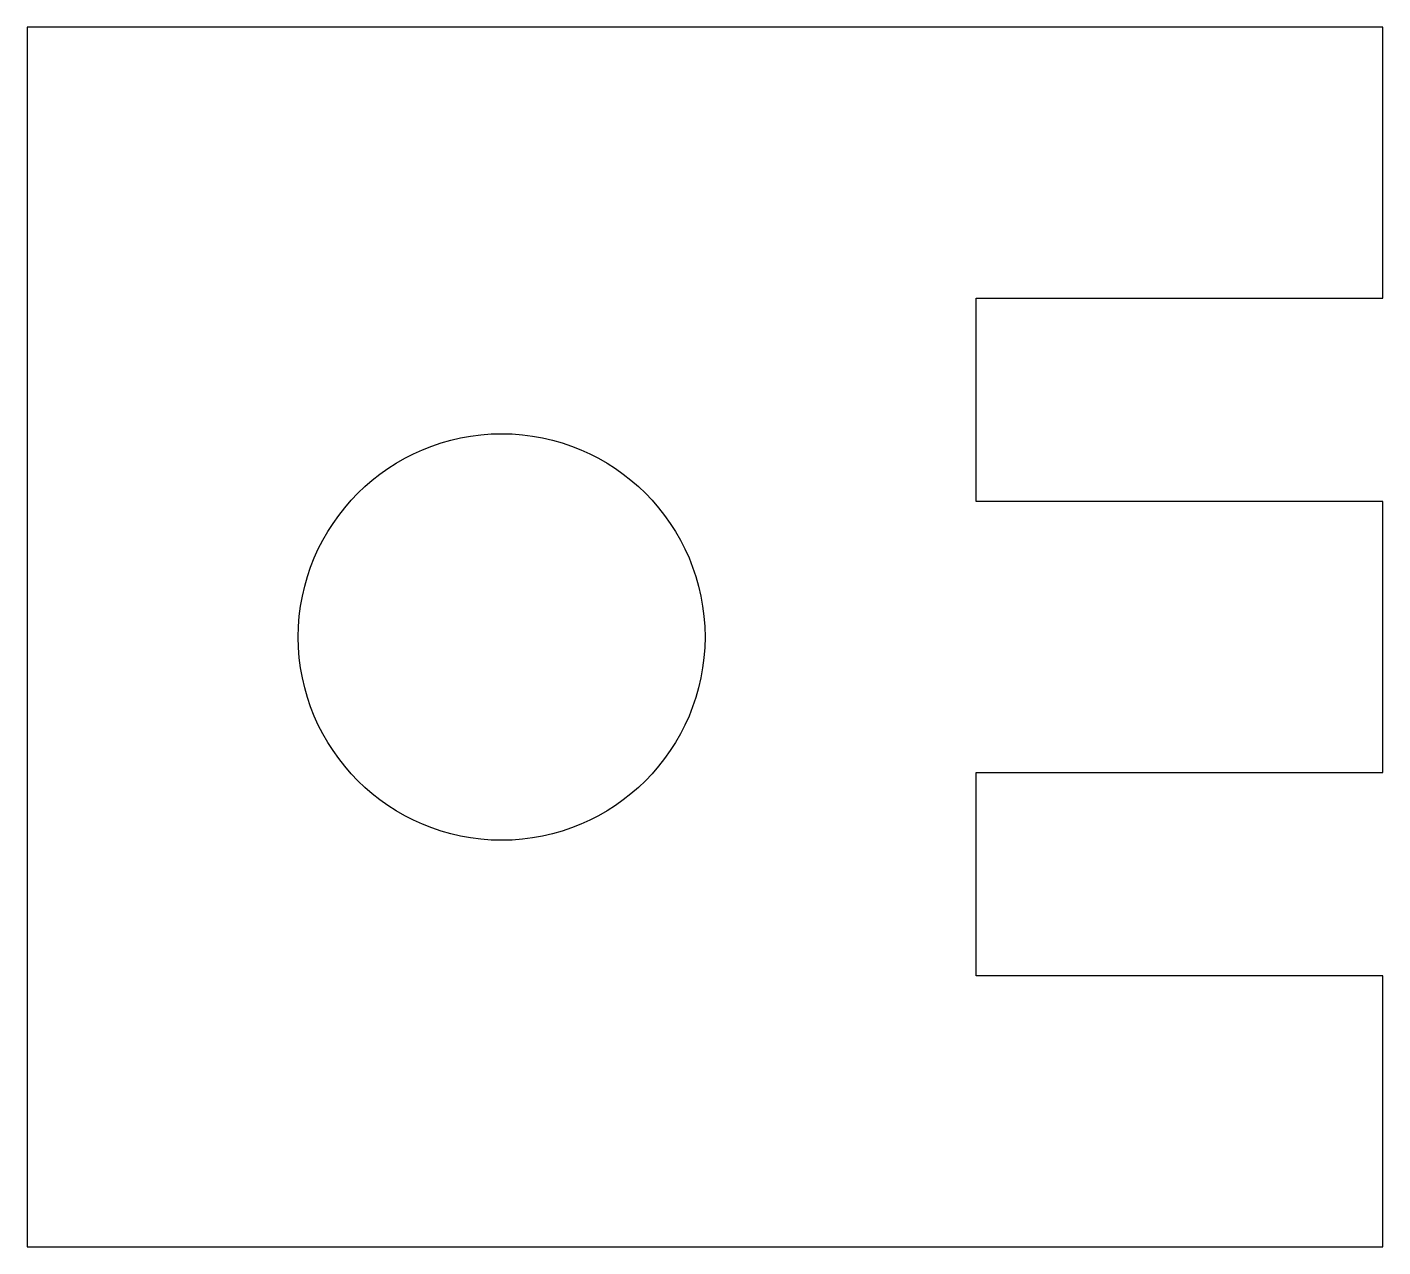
# Model space of a CAD drawing. Header units: millimetres. Extents: x 0 to 100, y 0 to 90.
import ezdxf

# ---------------------------------------------------------------- set-up
doc = ezdxf.new("R2010")
doc.units = ezdxf.units.MM

msp = doc.modelspace()

# ---------------------------------------------------------------- linework, layer by layer
msp.add_lwpolyline([(0, 0), (100, 0), (100, 20), (70, 20), (70, 35), (100, 35), (100, 55), (70, 55), (70, 70), (100, 70), (100, 90), (0, 90)], close=True)
msp.add_circle((35, 45), 15)

doc.saveas('drawing.dxf')
